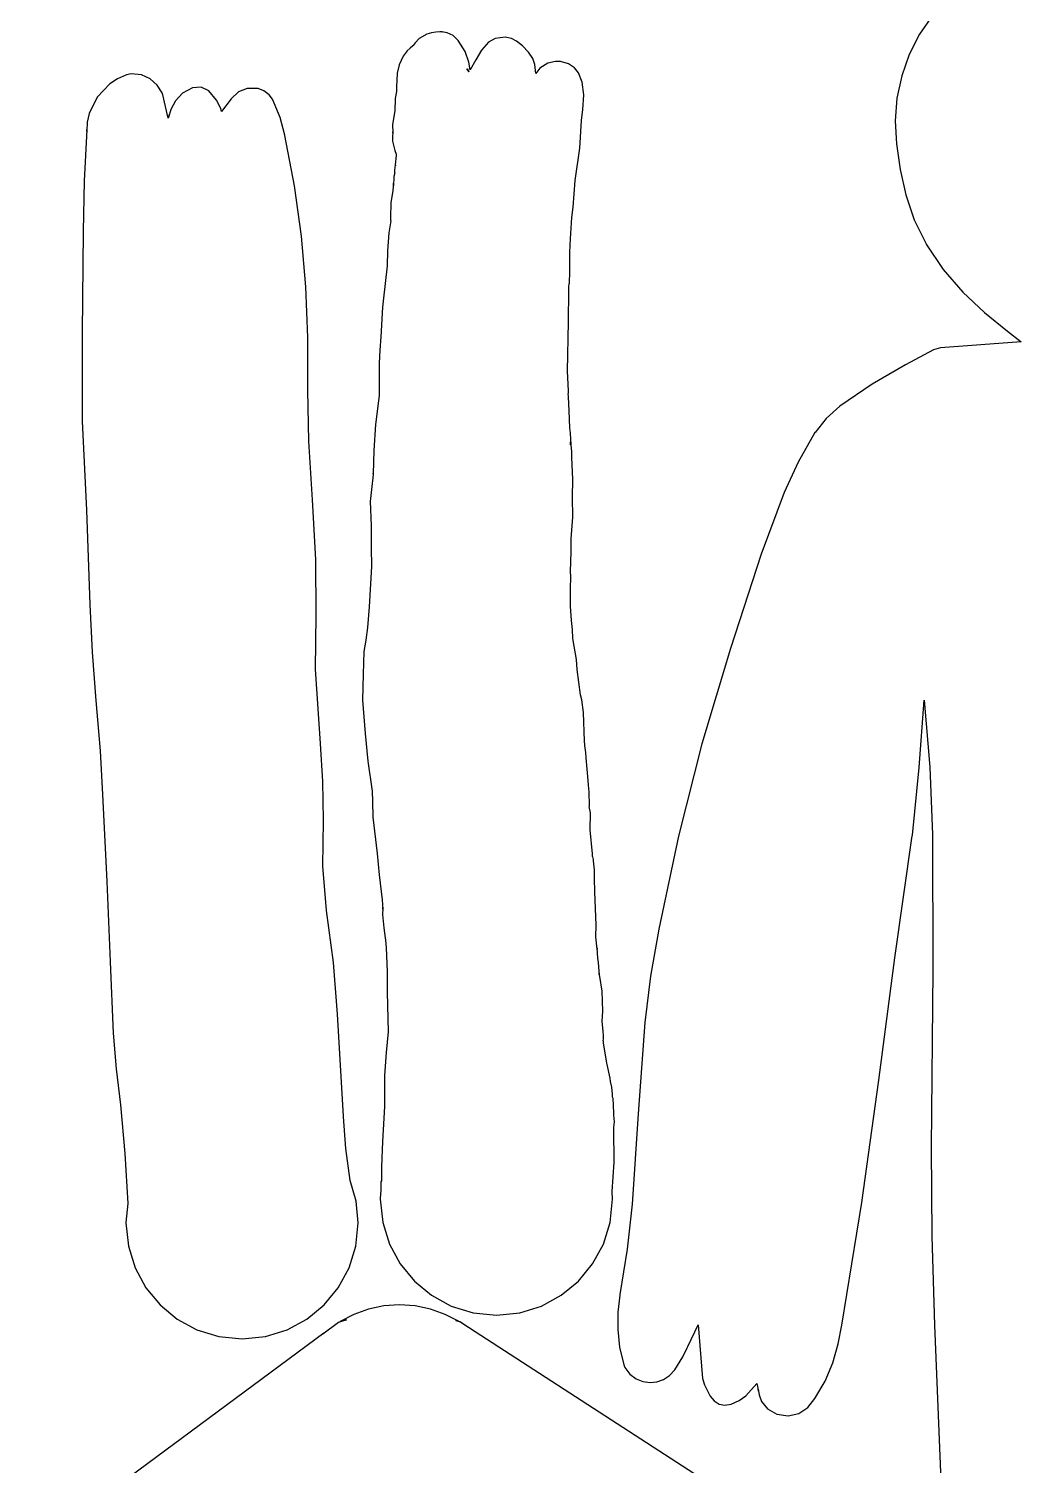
# Model space of a CAD drawing. Extents: x -2300 to 2026, y -6513 to 1502.
# Drawn here: x -2206.1 to -2103.8, y -3689.8 to -3541.9 of the extents above; entities that cross this region are included whole.
import ezdxf

# ---------------------------------------------------------------- set-up
doc = ezdxf.new("R2010")
doc.units = 0

msp = doc.modelspace()

# ---------------------------------------------------------------- linework, layer by layer
at = {"layer": 'Layer 1'}
for p, q in [((-2112.981267, -3540.512861), (-2114.311248, -3542.446954)), ((-2166.292444, -3543.330033), (-2166.501983, -3543.601759)), ((-2165.878465, -3542.879026), (-2166.292444, -3543.330033)), ((-2165.094584, -3542.430876), (-2165.878465, -3542.879026)), ((-2164.588152, -3542.31192), (-2165.094584, -3542.430876)), ((-2164.170598, -3542.256251), (-2164.588152, -3542.31192)), ((-2163.727729, -3542.220903), (-2164.170598, -3542.256251)), ((-2163.52, -3542.19), (-2163.727729, -3542.220903)), ((-2163.522606, -3542.199247), (-2163.52, -3542.19)), ((-2162.98, -3542.3), (-2163.522606, -3542.199247)), ((-2162.97823, -3542.303203), (-2162.98, -3542.3)), ((-2162.98, -3542.3), (-2162.98, -3542.3)), ((-2162.972938, -3542.307437), (-2162.97823, -3542.303203)), ((-2162.38108, -3542.596916), (-2162.972938, -3542.307437)), ((-2162.081528, -3542.87068), (-2162.38108, -3542.596916)), ((-2161.863449, -3543.096527), (-2162.117702, -3542.838083)), ((-2162.117702, -3542.838083), (-2162.019931, -3542.938677)), ((-2162.019931, -3542.938677), (-2162.081528, -3542.87068)), ((-2161.132745, -3544.22571), (-2161.863449, -3543.096527)), ((-2158.742199, -3543.285123), (-2159.462054, -3544.09284)), ((-2158.036682, -3542.879677), (-2158.742199, -3543.285123)), ((-2157.022939, -3542.74982), (-2158.036682, -3542.879677)), ((-2156.367138, -3542.906688), (-2157.022939, -3542.74982)), ((-2155.849016, -3543.163707), (-2156.367138, -3542.906688)), ((-2155.216839, -3543.664429), (-2155.849016, -3543.163707)), ((-2114.311248, -3542.446954), (-2115.37548, -3544.536663)), ((-2167.525949, -3544.709672), (-2167.943096, -3545.616782)), ((-2167.122522, -3544.170135), (-2167.525949, -3544.709672)), ((-2166.812296, -3543.897298), (-2167.122522, -3544.170135)), ((-2166.512577, -3543.631234), (-2166.812296, -3543.897298)), ((-2166.501983, -3543.601759), (-2166.512577, -3543.631234)), ((-2160.764309, -3545.346957), (-2161.132745, -3544.22571)), ((-2159.462054, -3544.09284), (-2160.040834, -3545.09698)), ((-2154.596721, -3544.284187), (-2155.216839, -3543.664429)), ((-2154.170624, -3544.957215), (-2154.596721, -3544.284187)), ((-2115.37548, -3544.536663), (-2116.159509, -3546.746885)), ((-2167.943096, -3545.616782), (-2168.143837, -3546.462079)), ((-2160.73, -3546.32), (-2160.946005, -3546.012873)), ((-2160.946005, -3546.012873), (-2160.94237, -3546.01777)), ((-2160.94237, -3546.01777), (-2160.747045, -3546.284257)), ((-2160.621667, -3546.13626), (-2160.764309, -3545.346957)), ((-2160.747045, -3546.284257), (-2160.725349, -3546.322145)), ((-2160.725349, -3546.322145), (-2160.73, -3546.32)), ((-2160.040834, -3545.09698), (-2160.621667, -3546.13626)), ((-2153.94987, -3545.559796), (-2154.170624, -3544.957215)), ((-2153.864992, -3546.510917), (-2153.94987, -3545.559796)), ((-2153.45726, -3545.962067), (-2153.864992, -3546.510917)), ((-2152.629119, -3545.445734), (-2153.45726, -3545.962067)), ((-2151.81911, -3545.264839), (-2152.629119, -3545.445734)), ((-2151.31484, -3545.25661), (-2151.81911, -3545.264839)), ((-2150.49, -3545.5), (-2151.31484, -3545.25661)), ((-2150.480688, -3545.496618), (-2150.49, -3545.5)), ((-2149.86354, -3545.919038), (-2150.480688, -3545.496618)), ((-2149.460552, -3546.412793), (-2149.86354, -3545.919038)), ((-2197.752465, -3547.56928), (-2199.057531, -3548.938177)), ((-2196.936371, -3547.037573), (-2197.752465, -3547.56928)), ((-2196.022483, -3546.628848), (-2196.936371, -3547.037573)), ((-2195.53, -3546.53), (-2196.022483, -3546.628848)), ((-2194.475585, -3546.636459), (-2195.530822, -3546.527984)), ((-2195.530822, -3546.527984), (-2195.53, -3546.53)), ((-2193.57814, -3547.042886), (-2194.475585, -3546.636459)), ((-2192.865099, -3547.68589), (-2193.57814, -3547.042886)), ((-2192.363072, -3548.504094), (-2192.865099, -3547.68589)), ((-2168.143837, -3546.462079), (-2168.219959, -3547.872382)), ((-2168.219959, -3547.872382), (-2168.206412, -3548.314129)), ((-2149.077148, -3547.377698), (-2149.460552, -3546.412793)), ((-2148.921087, -3548.704628), (-2149.077148, -3547.377698)), ((-2116.159509, -3546.746885), (-2116.648881, -3549.042521)), ((-2199.057531, -3548.938177), (-2199.870202, -3550.608619)), ((-2192.289179, -3548.706658), (-2192.363072, -3548.504094)), ((-2191.732095, -3551.103568), (-2192.289179, -3548.706658)), ((-2190.991953, -3549.322162), (-2191.453958, -3550.200644)), ((-2190.26621, -3548.536349), (-2190.991953, -3549.322162)), ((-2189.229923, -3547.974511), (-2190.26621, -3548.536349)), ((-2188.342864, -3547.914159), (-2189.229923, -3547.974511)), ((-2187.540633, -3548.297513), (-2188.342864, -3547.914159)), ((-2186.746865, -3549.230062), (-2187.540633, -3548.297513)), ((-2186.345353, -3550.027673), (-2186.746865, -3549.230062)), ((-2185.232307, -3549.089777), (-2186.223454, -3550.424547)), ((-2184.484031, -3548.375063), (-2185.232307, -3549.089777)), ((-2183.603977, -3548.038647), (-2184.484031, -3548.375063)), ((-2182.45916, -3548.054971), (-2183.603977, -3548.038647)), ((-2181.870111, -3548.277812), (-2182.45916, -3548.054971)), ((-2181.317817, -3548.685498), (-2181.870111, -3548.277812)), ((-2180.991238, -3549.124917), (-2181.317817, -3548.685498)), ((-2180.208563, -3551.044512), (-2180.991238, -3549.124917)), ((-2168.328861, -3549.081629), (-2168.387239, -3550.350779)), ((-2168.208952, -3548.351805), (-2168.328861, -3549.081629)), ((-2168.206412, -3548.314129), (-2168.208952, -3548.351805)), ((-2149.022293, -3550.194441), (-2148.921087, -3548.704628)), ((-2116.648881, -3549.042521), (-2116.82914, -3551.388469)), ((-2199.870202, -3550.608619), (-2200.070804, -3551.517258)), ((-2191.618409, -3550.756859), (-2191.732095, -3551.103568)), ((-2191.453958, -3550.200644), (-2191.699033, -3551.040491)), ((-2191.699033, -3551.040491), (-2191.618409, -3550.756859)), ((-2186.229593, -3550.385177), (-2186.345353, -3550.027673)), ((-2186.223454, -3550.424547), (-2186.229593, -3550.385177)), ((-2168.387239, -3550.350779), (-2168.617214, -3551.735079)), ((-2149.15828, -3551.335638), (-2149.022293, -3550.194441)), ((-2200.118981, -3552.28372), (-2200.382821, -3557.547585)), ((-2200.070804, -3551.517258), (-2200.123003, -3552.453688)), ((-2200.123003, -3552.453688), (-2200.118981, -3552.28372)), ((-2179.725668, -3552.849177), (-2180.208563, -3551.044512)), ((-2168.617214, -3551.735079), (-2168.597106, -3552.613705)), ((-2149.314341, -3554.203078), (-2149.15828, -3551.335638)), ((-2116.82914, -3551.388469), (-2116.685834, -3553.749626)), ((-2179.71953, -3552.875), (-2179.725668, -3552.849177)), ((-2178.706457, -3558.051489), (-2179.71953, -3552.875)), ((-2168.618627, -3553.177899), (-2168.62, -3553.21)), ((-2168.62, -3553.21), (-2168.62, -3553.242597)), ((-2168.62, -3553.242597), (-2168.604972, -3553.47416)), ((-2168.61651, -3553.09789), (-2168.618627, -3553.177899)), ((-2168.609313, -3552.878816), (-2168.61651, -3553.09789)), ((-2168.60254, -3552.661647), (-2168.609313, -3552.878816)), ((-2168.604972, -3553.47416), (-2168.393994, -3554.420199)), ((-2168.600317, -3552.502315), (-2168.60254, -3552.661647)), ((-2168.601339, -3552.640587), (-2168.6, -3552.61)), ((-2168.597106, -3552.615822), (-2168.601339, -3552.640587)), ((-2168.6, -3552.61), (-2168.600317, -3552.502315)), ((-2168.597106, -3552.613705), (-2168.597106, -3552.615822)), ((-2116.685834, -3553.749626), (-2116.317122, -3556.369197)), ((-2168.393994, -3554.420199), (-2168.234959, -3554.82078)), ((-2168.229244, -3554.95159), (-2168.354296, -3555.899854)), ((-2168.234959, -3554.82078), (-2168.229244, -3554.95159)), ((-2149.798548, -3557.533008), (-2149.314341, -3554.203078)), ((-2168.393729, -3556.733817), (-2168.486304, -3557.090501)), ((-2168.354296, -3555.899854), (-2168.408546, -3556.436639)), ((-2168.408546, -3556.436639), (-2168.399867, -3556.698258)), ((-2168.399867, -3556.698258), (-2168.393729, -3556.733817)), ((-2168.31195, -3555.94723), (-2168.327402, -3555.995913)), ((-2168.327402, -3555.995913), (-2168.318512, -3555.964798)), ((-2168.318512, -3555.964798), (-2168.311738, -3555.947865)), ((-2168.311738, -3555.947865), (-2168.31195, -3555.94723)), ((-2116.317122, -3556.369197), (-2115.730016, -3558.992199)), ((-2200.382821, -3557.547585), (-2200.486994, -3562.784464)), ((-2177.994205, -3563.256937), (-2178.706457, -3558.051489)), ((-2168.53, -3557.79), (-2168.575487, -3558.555808)), ((-2168.528095, -3558.050587), (-2168.53, -3557.79)), ((-2168.486304, -3557.090501), (-2168.528095, -3558.050587)), ((-2150.005261, -3560.251858), (-2149.798548, -3557.533008)), ((-2168.575487, -3558.555808), (-2168.808531, -3559.825168)), ((-2115.730016, -3558.992199), (-2114.862342, -3561.570789)), ((-2168.808531, -3559.825168), (-2168.836958, -3561.315508)), ((-2150.141151, -3561.343628), (-2150.005261, -3560.251858)), ((-2168.805949, -3561.67915), (-2169.015244, -3562.9138)), ((-2168.836958, -3561.315508), (-2168.8185, -3561.663857)), ((-2168.8185, -3561.663857), (-2168.805949, -3561.67915)), ((-2150.280681, -3563.532678), (-2150.141151, -3561.343628)), ((-2114.862342, -3561.570789), (-2113.651924, -3564.057126)), ((-2200.486994, -3562.784464), (-2200.591293, -3573.16712)), ((-2177.554732, -3568.477667), (-2177.994205, -3563.256937)), ((-2169.015244, -3562.9138), (-2169.138632, -3564.758706)), ((-2150.355611, -3564.906818), (-2150.280681, -3563.532678)), ((-2113.651924, -3564.057126), (-2113.647267, -3564.065593)), ((-2113.647267, -3564.065593), (-2111.883869, -3566.66785)), ((-2169.138632, -3564.758706), (-2169.157357, -3566.29453)), ((-2150.347779, -3567.115978), (-2150.355611, -3564.906818)), ((-2169.157357, -3566.29453), (-2169.566634, -3569.95148)), ((-2111.883869, -3566.66785), (-2109.850864, -3569.012359)), ((-2177.36, -3573.7), (-2177.554732, -3568.477667)), ((-2150.463899, -3568.842961), (-2150.444849, -3568.394864)), ((-2150.444849, -3568.394864), (-2150.409713, -3568.17833)), ((-2150.409713, -3568.17833), (-2150.399976, -3568.078212)), ((-2150.399976, -3568.078212), (-2150.387064, -3567.877129)), ((-2150.387064, -3567.877129), (-2150.347779, -3567.115978)), ((-2169.566634, -3569.95148), (-2169.659132, -3570.552611)), ((-2150.491818, -3572.080601), (-2150.463899, -3568.842961)), ((-2109.850864, -3569.012359), (-2107.62097, -3571.12815)), ((-2169.659132, -3570.552611), (-2169.810029, -3573.612241)), ((-2107.62097, -3571.12815), (-2105.266907, -3573.044253)), ((-2150.579151, -3577.138571), (-2150.491818, -3572.080601)), ((-2200.591293, -3573.16712), (-2200.591293, -3573.184053)), ((-2200.591293, -3573.184053), (-2200.575276, -3582.313211)), ((-2177.360056, -3573.701552), (-2177.36, -3573.7)), ((-2177.353843, -3579.098316), (-2177.360056, -3573.701552)), ((-2169.810029, -3573.612241), (-2169.937156, -3574.999291)), ((-2103.841677, -3574.150203), (-2112.164677, -3574.735036)), ((-2105.266907, -3573.044253), (-2103.841677, -3574.150203)), ((-2169.937156, -3574.999291), (-2169.979002, -3576.318181)), ((-2112.877293, -3574.94395), (-2115.757438, -3576.491892)), ((-2112.164677, -3574.735036), (-2112.877293, -3574.94395)), ((-2169.979002, -3576.318181), (-2169.979002, -3579.668221)), ((-2150.522298, -3578.504451), (-2150.579151, -3577.138571)), ((-2115.757438, -3576.491892), (-2119.208663, -3578.47814)), ((-2150.493871, -3579.222634), (-2150.522298, -3578.504451)), ((-2119.208663, -3578.47814), (-2122.527606, -3580.756169)), ((-2177.256191, -3584.359352), (-2177.353843, -3579.098316)), ((-2169.979002, -3579.668221), (-2170.378966, -3582.659911)), ((-2150.508264, -3579.503303), (-2150.498951, -3579.41652)), ((-2150.503184, -3579.753492), (-2150.508264, -3579.503303)), ((-2150.503184, -3579.798789), (-2150.503184, -3579.753492)), ((-2150.425672, -3581.226689), (-2150.503184, -3579.798789)), ((-2150.498951, -3579.41652), (-2150.493871, -3579.284652)), ((-2150.493871, -3579.284652), (-2150.493871, -3579.222634)), ((-2150.365728, -3583.004469), (-2150.425672, -3581.226689)), ((-2122.527606, -3580.756169), (-2123.940917, -3582.037293)), ((-2200.575276, -3582.313211), (-2200.160828, -3591.475353)), ((-2170.378966, -3582.659911), (-2170.53389, -3585.32431)), ((-2150.288216, -3583.548027), (-2150.365728, -3583.004469)), ((-2123.940917, -3582.037293), (-2125.085823, -3583.45758)), ((-2176.860291, -3590.404394), (-2177.256191, -3584.359352)), ((-2150.231892, -3584.147888), (-2150.288216, -3583.548027)), ((-2150.266499, -3584.757698), (-2150.231892, -3584.147888)), ((-2150.262589, -3584.658268), (-2150.266499, -3584.757698)), ((-2150.233945, -3584.437871), (-2150.262589, -3584.658268)), ((-2150.207085, -3584.791777), (-2150.233945, -3584.437871)), ((-2150.134737, -3585.429103), (-2150.207085, -3584.791777)), ((-2125.09556, -3583.472397), (-2126.829055, -3586.509746)), ((-2125.085823, -3583.45758), (-2125.09556, -3583.472397)), ((-2170.53389, -3585.32431), (-2170.618741, -3587.734391)), ((-2150.142992, -3586.026848), (-2150.134737, -3585.429103)), ((-2150.04533, -3588.298028), (-2150.142992, -3586.026848)), ((-2170.624519, -3587.76122), (-2170.661867, -3588.138355)), ((-2170.615505, -3587.672287), (-2170.624519, -3587.76122)), ((-2170.62, -3587.74), (-2170.615505, -3587.672287)), ((-2170.618741, -3587.734391), (-2170.62, -3587.74)), ((-2126.829055, -3586.509746), (-2128.274242, -3589.642942)), ((-2170.758493, -3589.043862), (-2170.854102, -3589.959529)), ((-2170.661867, -3588.138355), (-2170.758493, -3589.043862)), ((-2150.074264, -3590.131058), (-2150.04533, -3588.298028)), ((-2176.52497, -3596.539452), (-2176.860291, -3590.404394)), ((-2170.887186, -3590.285071), (-2170.907929, -3590.54288)), ((-2170.907929, -3590.54288), (-2170.829909, -3593.0979)), ((-2170.854102, -3589.959529), (-2170.887186, -3590.285071)), ((-2150.055638, -3592.197128), (-2150.074264, -3590.131058)), ((-2128.274242, -3589.642942), (-2130.62233, -3595.996697)), ((-2200.160828, -3591.475353), (-2199.793516, -3601.193345)), ((-2150.223066, -3594.407348), (-2150.055638, -3592.197128)), ((-2170.829909, -3593.0979), (-2170.810859, -3595.31997)), ((-2150.230262, -3595.762648), (-2150.223066, -3594.407348)), ((-2176.49372, -3602.288024), (-2176.52497, -3596.539452)), ((-2170.810859, -3595.31997), (-2170.781925, -3597.28211)), ((-2150.270056, -3597.783848), (-2150.230262, -3595.762648)), ((-2130.62233, -3596.00093), (-2133.806786, -3605.717291)), ((-2130.62233, -3595.996697), (-2130.62233, -3596.00093)), ((-2170.781925, -3597.28211), (-2171.040835, -3601.41828)), ((-2150.240592, -3598.319151), (-2150.270056, -3597.783848)), ((-2150.280385, -3599.605871), (-2150.240592, -3598.319151)), ((-2150.270648, -3601.345761), (-2150.280385, -3599.605871)), ((-2199.793516, -3601.193345), (-2199.574754, -3606.1092)), ((-2176.551322, -3607.837352), (-2176.49372, -3602.288024)), ((-2171.040835, -3601.41828), (-2171.208263, -3603.56796)), ((-2150.182807, -3602.841821), (-2150.270648, -3601.345761)), ((-2171.208263, -3603.56796), (-2171.377765, -3604.85108)), ((-2150.069121, -3603.755583), (-2150.182807, -3602.841821)), ((-2150.051976, -3604.676965), (-2150.069121, -3603.755583)), ((-2171.377765, -3604.85108), (-2171.570508, -3606.03027)), ((-2149.659759, -3606.834895), (-2150.051976, -3604.676965)), ((-2199.574754, -3606.1092), (-2199.185683, -3611.056153)), ((-2171.570508, -3606.03027), (-2171.658878, -3608.35415)), ((-2149.582755, -3607.865925), (-2149.659759, -3606.834895)), ((-2133.806786, -3605.717291), (-2136.73874, -3615.53623)), ((-2176.052167, -3615.512382), (-2176.551322, -3607.837352)), ((-2171.658878, -3608.35415), (-2171.698142, -3611.02749)), ((-2149.245825, -3610.484865), (-2149.582755, -3607.865925)), ((-2199.185683, -3611.056153), (-2198.744458, -3616.25113)), ((-2171.698142, -3611.02749), (-2171.437179, -3614.47743)), ((-2149.125937, -3610.992228), (-2149.245825, -3610.484865)), ((-2148.943523, -3612.299688), (-2149.125937, -3610.992228)), ((-2114.368718, -3617.990118), (-2113.836443, -3611.054428)), ((-2113.836443, -3611.054428), (-2113.263858, -3617.946721)), ((-2148.847913, -3615.267038), (-2148.943523, -3612.299688)), ((-2175.813406, -3619.430511), (-2176.052167, -3615.512382)), ((-2171.437179, -3614.47743), (-2171.163304, -3617.31545)), ((-2148.82209, -3615.651423), (-2148.847913, -3615.267038)), ((-2148.804945, -3615.695873), (-2148.82209, -3615.651423)), ((-2148.698498, -3616.432259), (-2148.804945, -3615.695873)), ((-2136.73874, -3615.540463), (-2139.142047, -3625.045342)), ((-2136.73874, -3615.53623), (-2136.73874, -3615.540463)), ((-2198.744458, -3616.25113), (-2198.463775, -3621.417853)), ((-2171.163304, -3617.31545), (-2170.728182, -3620.39942)), ((-2148.673162, -3616.972854), (-2148.698498, -3616.432259)), ((-2148.471106, -3619.309644), (-2148.673162, -3616.972854)), ((-2115.060143, -3624.933128), (-2114.368718, -3617.990118)), ((-2113.263858, -3617.946721), (-2112.985832, -3624.883747)), ((-2175.743097, -3623.407552), (-2175.813406, -3619.430511)), ((-2148.415819, -3619.781871), (-2148.471106, -3619.309644)), ((-2148.349673, -3620.480157), (-2148.415819, -3619.781871)), ((-2198.463775, -3621.417853), (-2198.463775, -3621.44156)), ((-2198.463775, -3621.44156), (-2198.039861, -3629.730141)), ((-2170.728182, -3620.39942), (-2170.685807, -3621.47595)), ((-2170.685807, -3621.47595), (-2170.652215, -3623.08038)), ((-2148.33782, -3621.917797), (-2148.349673, -3620.480157)), ((-2170.652215, -3623.08038), (-2170.21504, -3626.84444)), ((-2148.348615, -3621.983413), (-2148.33782, -3621.917797)), ((-2148.230294, -3622.659263), (-2148.348615, -3621.983413)), ((-2148.241724, -3624.380533), (-2148.230294, -3622.659263)), ((-2175.79658, -3628.127726), (-2175.745214, -3623.461315)), ((-2175.745214, -3623.461315), (-2175.743097, -3623.407552)), ((-2148.022099, -3626.856393), (-2148.241724, -3624.380533)), ((-2139.142047, -3625.045342), (-2141.19014, -3634.615163)), ((-2116.873116, -3637.586466), (-2115.068821, -3625.002766)), ((-2115.068821, -3625.002766), (-2115.060143, -3624.933128)), ((-2112.985832, -3624.883747), (-2112.937794, -3638.843828)), ((-2170.21504, -3626.84444), (-2169.978884, -3629.02587)), ((-2148.00961, -3627.155689), (-2148.022099, -3626.856393)), ((-2147.995217, -3627.191249), (-2148.00961, -3627.155689)), ((-2147.929071, -3627.432125), (-2147.995217, -3627.191249)), ((-2147.906339, -3627.57373), (-2147.929071, -3627.432125)), ((-2147.825715, -3628.52665), (-2147.906339, -3627.57373)), ((-2175.41656, -3632.709845), (-2175.79658, -3628.127726)), ((-2169.978884, -3629.02587), (-2169.68433, -3631.60693)), ((-2147.82, -3628.66), (-2147.825715, -3628.52665)), ((-2147.824556, -3629.40182), (-2147.82, -3628.66)), ((-2198.039861, -3629.730141), (-2197.705164, -3637.96506)), ((-2147.786816, -3630.76834), (-2147.824556, -3629.40182)), ((-2169.68433, -3631.60693), (-2169.632641, -3632.555194)), ((-2147.629739, -3634.22442), (-2147.786816, -3630.76834)), ((-2174.7036, -3638.061644), (-2175.41656, -3632.709845)), ((-2169.621211, -3632.447879), (-2169.644688, -3633.119944)), ((-2169.644688, -3633.119944), (-2169.504414, -3634.470979)), ((-2169.632641, -3632.555194), (-2169.611012, -3632.442561)), ((-2169.605689, -3632.373177), (-2169.621211, -3632.447879)), ((-2169.611012, -3632.442561), (-2169.605689, -3632.373177)), ((-2169.504414, -3634.470979), (-2169.391765, -3635.501789)), ((-2147.662293, -3635.40573), (-2147.629739, -3634.22442)), ((-2141.19014, -3634.615163), (-2142.041828, -3639.450413)), ((-2169.391765, -3635.501789), (-2169.340098, -3635.747322)), ((-2169.340098, -3635.747322), (-2169.273423, -3636.541069)), ((-2169.273423, -3636.541069), (-2169.161282, -3638.967189)), ((-2147.522234, -3636.68313), (-2147.662293, -3635.40573)), ((-2147.463307, -3637.60557), (-2147.539803, -3636.55867)), ((-2147.539803, -3636.55867), (-2147.522234, -3636.68313)), ((-2197.705164, -3637.96506), (-2197.705164, -3637.975643)), ((-2197.705164, -3637.975643), (-2197.39251, -3645.323892)), ((-2174.28107, -3643.384518), (-2174.7036, -3638.061644)), ((-2147.393033, -3638.061287), (-2147.463307, -3637.60557)), ((-2147.338762, -3638.963619), (-2147.393033, -3638.061287)), ((-2118.519016, -3650.176991), (-2116.873116, -3637.586466)), ((-2169.161282, -3638.967189), (-2169.161282, -3641.129359)), ((-2147.343953, -3639.162241), (-2147.344054, -3639.237938)), ((-2147.344054, -3639.237938), (-2147.327835, -3639.281753)), ((-2147.26343, -3639.492784), (-2147.343953, -3639.162241)), ((-2147.327835, -3639.281753), (-2147.338762, -3638.963619)), ((-2147.015908, -3641.011484), (-2147.26343, -3639.492784)), ((-2142.041828, -3639.450413), (-2142.619995, -3644.226844)), ((-2112.937794, -3638.843828), (-2113.115138, -3657.097128)), ((-2146.947688, -3643.072904), (-2147.015908, -3641.011484)), ((-2169.161282, -3641.129359), (-2169.062074, -3645.214509)), ((-2173.66369, -3653.889345), (-2174.28107, -3643.384518)), ((-2147.014342, -3644.107954), (-2146.947688, -3643.072904)), ((-2197.39251, -3645.323892), (-2197.097885, -3649.022225)), ((-2169.062074, -3645.214509), (-2169.268859, -3647.332863)), ((-2146.922373, -3645.175174), (-2147.014342, -3644.107954)), ((-2146.889819, -3645.590039), (-2146.922373, -3645.175174)), ((-2142.619995, -3644.226844), (-2143.30168, -3653.644988)), ((-2146.9, -3646.13), (-2146.878812, -3645.921297)), ((-2146.89671, -3646.137835), (-2146.9, -3646.13)), ((-2146.886339, -3646.361143), (-2146.89671, -3646.137835)), ((-2146.881987, -3645.701164), (-2146.889819, -3645.590039)), ((-2146.600569, -3647.994573), (-2146.886339, -3646.361143)), ((-2146.878812, -3645.921297), (-2146.881987, -3645.701164)), ((-2169.268859, -3647.332863), (-2169.453783, -3649.701409)), ((-2146.548901, -3648.4287), (-2146.600569, -3647.994573)), ((-2146.521004, -3648.569246), (-2146.548901, -3648.4287)), ((-2197.097885, -3649.022225), (-2196.650454, -3652.730243)), ((-2169.453783, -3649.701409), (-2169.453783, -3652.885709)), ((-2146.199568, -3649.979996), (-2146.521004, -3648.569246)), ((-2146.15461, -3650.319085), (-2146.199568, -3649.979996)), ((-2146.023356, -3650.879788), (-2146.15461, -3650.319085)), ((-2145.95721, -3651.620831), (-2146.023356, -3650.879788)), ((-2120.256109, -3662.785328), (-2118.519016, -3650.176991)), ((-2196.650454, -3652.730243), (-2196.654053, -3652.704843)), ((-2196.654053, -3652.704843), (-2196.211007, -3657.71387)), ((-2169.453783, -3652.885709), (-2169.665661, -3656.506259)), ((-2145.953612, -3651.807309), (-2145.95721, -3651.620831)), ((-2145.94324, -3651.915894), (-2145.953612, -3651.807309)), ((-2145.90241, -3652.07041), (-2145.94324, -3651.915894)), ((-2145.877094, -3652.235721), (-2145.90241, -3652.07041)), ((-2145.838338, -3652.582007), (-2145.877094, -3652.235721)), ((-2145.801128, -3653.776227), (-2145.838338, -3652.582007)), ((-2173.660092, -3653.95348), (-2173.66369, -3653.889345)), ((-2173.419523, -3657.217662), (-2173.660092, -3653.95348)), ((-2145.761334, -3654.476841), (-2145.801128, -3653.776227)), ((-2143.30168, -3653.644988), (-2143.927017, -3662.953069)), ((-2145.821278, -3655.032888), (-2145.761334, -3654.476841)), ((-2145.819161, -3655.224234), (-2145.821278, -3655.032888)), ((-2145.771621, -3658.635864), (-2145.819161, -3655.224234)), ((-2172.997091, -3660.50391), (-2173.419523, -3657.217662)), ((-2169.665661, -3656.506259), (-2169.766414, -3659.108059)), ((-2113.115138, -3657.097128), (-2113.058291, -3666.248434)), ((-2196.211007, -3657.71387), (-2195.879419, -3662.879443)), ((-2145.9897, -3661.627974), (-2145.771621, -3658.635864)), ((-2169.766414, -3659.108059), (-2169.764297, -3660.534479)), ((-2172.371996, -3662.648776), (-2172.997091, -3660.50391)), ((-2169.812008, -3661.490391), (-2169.875572, -3662.377272)), ((-2169.807763, -3660.640683), (-2169.832496, -3661.319972)), ((-2169.832496, -3661.319972), (-2169.83, -3661.32)), ((-2169.83, -3661.32), (-2169.812008, -3661.490391)), ((-2169.764297, -3660.534479), (-2169.807763, -3660.640683)), ((-2145.955072, -3662.41897), (-2145.9897, -3661.627974)), ((-2195.879419, -3662.879443), (-2196.077348, -3664.851533)), ((-2172.157348, -3664.8727), (-2172.371996, -3662.648776)), ((-2169.875572, -3662.377272), (-2169.875572, -3662.41897)), ((-2169.875572, -3662.41897), (-2169.631686, -3664.823419)), ((-2146.198984, -3664.823417), (-2145.955072, -3662.41897)), ((-2143.927017, -3662.953069), (-2144.43475, -3667.591923)), ((-2122.333981, -3675.422466), (-2120.256109, -3662.785328)), ((-2196.077348, -3664.851533), (-2196.077348, -3664.8727)), ((-2196.077348, -3664.8727), (-2195.833534, -3667.277133)), ((-2172.401173, -3667.277147), (-2172.157348, -3664.8727)), ((-2169.631686, -3664.823419), (-2168.932715, -3667.065677)), ((-2146.898021, -3667.065657), (-2146.198984, -3664.823417)), ((-2195.833534, -3667.277133), (-2195.134592, -3669.519351)), ((-2173.100105, -3669.519387), (-2172.401173, -3667.277147)), ((-2168.932715, -3667.065677), (-2167.827469, -3669.096917)), ((-2148.003355, -3669.096874), (-2146.898021, -3667.065657)), ((-2144.43475, -3667.591923), (-2145.18783, -3672.234563)), ((-2113.058291, -3666.248434), (-2112.786897, -3675.413128)), ((-2167.827469, -3669.096917), (-2166.364763, -3670.868315)), ((-2149.46616, -3670.868248), (-2148.003355, -3669.096874)), ((-2195.134592, -3669.519351), (-2194.029346, -3671.550542)), ((-2174.205329, -3671.550603), (-2173.100105, -3669.519387)), ((-2194.029346, -3671.550542), (-2192.566619, -3673.321895)), ((-2175.668033, -3673.321977), (-2174.205329, -3671.550603)), ((-2166.364763, -3670.868315), (-2164.593407, -3672.331045)), ((-2151.237611, -3672.330962), (-2149.46616, -3670.868248)), ((-2192.566619, -3673.321895), (-2190.795233, -3674.784599)), ((-2177.4394, -3674.784692), (-2175.668033, -3673.321977)), ((-2169.508812, -3673.433857), (-2171.080748, -3673.761747)), ((-2167.9, -3673.32), (-2169.508812, -3673.433857)), ((-2167.889428, -3673.316827), (-2167.9, -3673.32)), ((-2166.280709, -3673.431161), (-2167.889428, -3673.316827)), ((-2164.708912, -3673.759053), (-2166.280709, -3673.431161)), ((-2164.593407, -3672.331045), (-2162.562215, -3673.436281)), ((-2162.562215, -3673.436281), (-2160.319999, -3674.135198)), ((-2155.511143, -3674.135141), (-2153.268881, -3673.436199)), ((-2153.268881, -3673.436199), (-2151.237611, -3672.330962)), ((-2145.2018, -3672.314573), (-2145.389934, -3674.061956)), ((-2145.18783, -3672.234563), (-2145.2018, -3672.314573)), ((-2190.795233, -3674.784599), (-2188.76401, -3675.889842)), ((-2179.470618, -3675.889929), (-2177.4394, -3674.784692)), ((-2174.301814, -3675.193163), (-2174.18616, -3675.114)), ((-2174.18616, -3675.114), (-2174.204152, -3675.12035)), ((-2173.350315, -3674.845904), (-2174.181252, -3675.119376)), ((-2174.181252, -3675.119376), (-2174.18, -3675.12)), ((-2172.594645, -3674.297442), (-2174.02934, -3675.03471)), ((-2174.02934, -3675.03471), (-2173.350315, -3674.845904)), ((-2171.080748, -3673.761747), (-2172.594645, -3674.297442)), ((-2163.19517, -3674.294509), (-2164.708912, -3673.759053)), ((-2161.760618, -3675.031537), (-2163.19517, -3674.294509)), ((-2161.676375, -3675.062017), (-2162.085652, -3674.940944)), ((-2162.085652, -3674.940944), (-2161.760618, -3675.031537)), ((-2161.502745, -3675.175047), (-2161.676375, -3675.062017)), ((-2160.319999, -3674.135198), (-2157.915572, -3674.37897)), ((-2157.915572, -3674.37897), (-2155.511143, -3674.135141)), ((-2145.389934, -3674.061956), (-2145.418784, -3675.858074)), ((-2175.69515, -3676.23315), (-2206.09845, -3698.72665)), ((-2188.76401, -3675.889842), (-2186.521774, -3676.588813)), ((-2186.521774, -3676.588813), (-2184.117348, -3676.8327)), ((-2184.117348, -3676.8327), (-2181.712872, -3676.588871)), ((-2181.712872, -3676.588871), (-2179.470618, -3675.889929)), ((-2174.18, -3675.12), (-2175.81091, -3676.32713)), ((-2175.81091, -3676.32713), (-2175.69515, -3676.23315)), ((-2174.204152, -3675.12035), (-2174.301814, -3675.193163)), ((-2161.358579, -3675.26818), (-2161.502745, -3675.175047)), ((-2127.474879, -3697.20478), (-2161.358579, -3675.26818)), ((-2145.418784, -3675.858074), (-2145.239537, -3677.678321)), ((-2138.183129, -3677.616167), (-2137.133579, -3675.391347)), ((-2137.133579, -3675.391347), (-2136.675195, -3680.898477)), ((-2122.709624, -3677.341888), (-2122.333981, -3675.422466)), ((-2112.786897, -3675.413128), (-2112.786897, -3675.417361)), ((-2112.786897, -3675.417361), (-2112.786897, -3675.423711)), ((-2112.786897, -3675.423711), (-2111.877302, -3697.359686)), ((-2145.239537, -3677.678321), (-2144.803381, -3679.498093)), ((-2138.712597, -3678.675504), (-2138.248746, -3677.732372)), ((-2138.248746, -3677.732372), (-2138.183129, -3677.616167)), ((-2123.262927, -3679.272801), (-2122.709624, -3677.341888)), ((-2144.803381, -3679.498093), (-2144.682456, -3679.783842)), ((-2139.534446, -3680.002492), (-2138.712597, -3678.675504)), ((-2124.050038, -3681.166288), (-2123.262927, -3679.272801)), ((-2144.682456, -3679.783842), (-2144.175935, -3680.461495)), ((-2144.175935, -3680.461495), (-2143.53141, -3680.933746)), ((-2143.53141, -3680.933746), (-2142.813995, -3681.211249)), ((-2141.383912, -3681.234101), (-2140.697103, -3681.003223)), ((-2140.697103, -3681.003223), (-2140.067556, -3680.597522)), ((-2140.067556, -3680.597522), (-2139.534446, -3680.002492)), ((-2136.675195, -3680.898477), (-2136.48296, -3681.562685)), ((-2142.813995, -3681.211249), (-2142.088806, -3681.304662)), ((-2142.088806, -3681.304662), (-2141.383912, -3681.234101)), ((-2136.48296, -3681.562685), (-2135.882485, -3682.713935)), ((-2132.208189, -3682.678189), (-2131.079165, -3681.413674)), ((-2131.079165, -3681.413674), (-2130.92776, -3682.196627)), ((-2130.92776, -3682.196627), (-2130.962897, -3681.986866)), ((-2130.962897, -3681.986866), (-2130.862324, -3682.578657)), ((-2125.127101, -3682.973436), (-2124.050038, -3681.166288)), ((-2135.882485, -3682.713935), (-2135.493879, -3683.212472)), ((-2135.493879, -3683.212472), (-2134.970778, -3683.533269)), ((-2134.970778, -3683.533269), (-2134.369195, -3683.654319)), ((-2134.369195, -3683.654319), (-2133.745145, -3683.553614)), ((-2133.745145, -3683.553614), (-2132.922696, -3683.175224)), ((-2132.922696, -3683.175224), (-2132.208189, -3682.678189)), ((-2130.862324, -3682.578657), (-2130.593921, -3683.280776)), ((-2130.593921, -3683.280776), (-2130.001873, -3684.028195)), ((-2126.754249, -3684.516114), (-2125.8188, -3683.899219)), ((-2125.8188, -3683.899219), (-2125.127101, -3682.973436)), ((-2130.001873, -3684.028195), (-2129.036401, -3684.576386)), ((-2129.036401, -3684.576386), (-2127.853449, -3684.762407)), ((-2127.853449, -3684.762407), (-2126.754249, -3684.516114))]:
    msp.add_line(p, q, dxfattribs=at)

doc.saveas('drawing.dxf')
